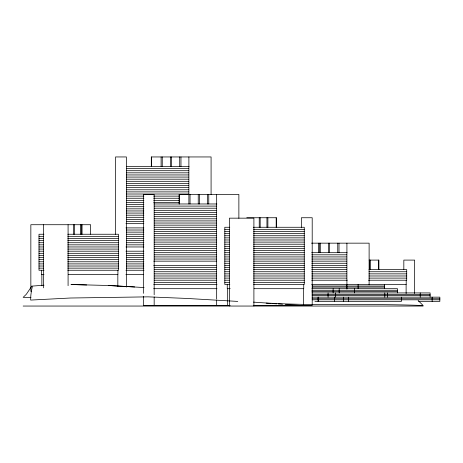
<?xml version="1.0" encoding="UTF-8"?>
<svg xmlns="http://www.w3.org/2000/svg" width="463" height="463" viewBox="0 0 463 463"><rect width="100%" height="100%" fill="white"/><g stroke="black" fill="none" stroke-linecap="round" stroke-linejoin="round"><path stroke-width="0.69" d="M44.026 285.191L31.808 286.134L26.345 294.242L23.15 297.356L31.004 297.46M126.306 166.477L189.089 166.477M126.445 168.596L188.649 168.596M126.445 170.714L188.649 170.714M126.445 172.832L188.649 172.832M126.445 174.95L188.649 174.95M126.445 177.069L188.649 177.069M126.445 179.187L188.649 179.187M126.445 181.305L188.649 181.305M126.445 183.423L188.649 183.423M126.445 185.541L188.649 185.541M126.445 187.66L188.649 187.66M126.445 189.778L188.649 189.778M126.445 191.896L188.649 191.896M126.445 194.009L188.649 194.009M126.445 196.127L143.9 196.127M153.722 196.127L179.1 196.127M126.445 198.245L143.9 198.245M153.722 198.245L179.1 198.245M126.445 200.363L143.9 200.363M153.722 200.363L179.1 200.363M126.445 202.481L143.9 202.481M153.722 202.481L179.1 202.481M154.092 203.975L216.875 203.975M126.445 204.6L143.9 204.6M154.231 206.093L216.441 206.093M126.445 206.718L143.9 206.718M154.231 208.211L216.441 208.211M126.445 208.836L143.9 208.836M154.231 210.329L216.441 210.329M126.445 210.954L143.9 210.954M154.231 212.448L216.441 212.448M126.445 213.073L143.9 213.073M154.231 214.566L216.441 214.566M126.445 215.191L143.9 215.191M154.231 216.684L216.441 216.684M126.445 217.309L143.9 217.309M246.785 217.743L276.446 217.743L276.446 227.269M154.231 218.802L216.441 218.802M126.445 219.427L143.9 219.427M154.231 220.915L216.441 220.915M126.445 221.546L143.9 221.546M154.231 223.033L216.441 223.033M125.948 223.664L143.9 223.664M154.231 225.151L216.441 225.151M154.231 227.269L216.441 227.269M229.77 227.269L224.815 227.269L224.815 284.456L229.822 284.456M253.255 227.269L304.266 227.269L304.266 284.456L253.608 284.456M125.948 227.9L143.9 227.9M154.231 229.388L216.441 229.388M224.815 229.388L229.22 229.388M253.608 229.388L304.266 229.388M126.445 230.013L143.9 230.013M154.231 231.506L216.441 231.506M224.815 231.506L229.22 231.506M253.608 231.506L304.266 231.506M126.445 232.131L143.9 232.131M154.231 233.624L216.441 233.624M224.815 233.624L229.22 233.624M253.608 233.624L304.266 233.624M43.956 234.249L38.996 234.249L38.996 270.253L44.002 270.253M67.789 234.249L118.447 234.249L118.447 270.253L67.789 270.253M126.445 234.249L143.9 234.249M154.231 235.742L216.441 235.742M224.815 235.742L229.22 235.742M253.608 235.742L304.266 235.742M38.996 236.367L43.4 236.367M67.789 236.367L118.447 236.367M126.445 236.367L143.9 236.367M154.231 237.86L216.441 237.86M224.815 237.86L229.22 237.86M253.608 237.86L304.266 237.86M38.996 238.486L43.4 238.486M67.789 238.486L118.447 238.486M126.445 238.486L143.9 238.486M154.231 239.979L216.441 239.979M224.815 239.979L229.22 239.979M253.608 239.979L304.266 239.979M38.996 240.604L43.4 240.604M67.789 240.604L118.447 240.604M126.445 240.604L143.9 240.604M154.231 242.097L216.441 242.097M224.815 242.097L229.22 242.097M253.608 242.097L304.266 242.097M38.996 242.722L43.4 242.722M67.789 242.722L118.447 242.722M126.445 242.722L143.9 242.722M311.477 243.156L369.115 243.156L369.115 284.861M154.231 244.215L216.441 244.215M224.815 244.215L229.22 244.215M253.608 244.215L304.266 244.215M38.996 244.84L43.4 244.84M67.789 244.84L118.447 244.84M126.445 244.84L143.9 244.84M154.231 246.333L216.441 246.333M224.815 246.333L229.22 246.333M253.608 246.333L304.266 246.333M38.996 246.958L43.4 246.958M67.789 246.958L118.447 246.958M125.948 246.958L143.9 246.958M154.231 248.452L216.441 248.452M224.815 248.452L229.22 248.452M253.608 248.452L304.266 248.452M38.996 249.077L43.4 249.077M67.789 249.077L118.447 249.077M154.231 250.57L216.441 250.57M224.815 250.57L229.22 250.57M253.608 250.57L304.266 250.57M38.996 251.195L43.4 251.195M67.789 251.195L118.447 251.195M125.948 251.195L143.9 251.195M154.231 252.688L216.441 252.688M224.815 252.688L229.22 252.688M253.608 252.688L304.266 252.688M311.645 252.688L347.123 252.688M38.996 253.313L43.4 253.313M67.789 253.313L118.447 253.313M126.445 253.313L143.9 253.313M154.231 254.806L216.441 254.806M224.815 254.806L229.22 254.806M253.608 254.806L304.266 254.806M311.749 254.806L346.683 254.806M38.996 255.431L43.4 255.431M67.789 255.431L118.447 255.431M126.445 255.431L143.9 255.431M154.231 256.919L216.441 256.919M224.815 256.919L229.22 256.919M253.608 256.919L304.266 256.919M311.749 256.924L346.683 256.924M38.996 257.55L43.4 257.55M67.789 257.55L118.447 257.55M126.445 257.55L143.9 257.55M154.231 259.037L216.441 259.037M224.815 259.037L229.22 259.037M253.608 259.037L304.266 259.037M311.749 259.043L346.683 259.043M38.996 259.668L43.4 259.668M67.789 259.668L118.447 259.668M126.445 259.668L143.9 259.668M369.104 260.096L378.908 260.096L378.908 269.628M153.739 261.155L216.719 261.155M224.815 261.155L229.22 261.155M253.608 261.155L304.266 261.155M311.749 261.155L346.683 261.155M38.996 261.786L43.4 261.786M67.789 261.786L118.447 261.786M126.445 261.786L143.9 261.786M224.815 263.273L229.22 263.273M253.608 263.273L304.266 263.273M311.749 263.273L346.683 263.273M38.996 263.904L43.4 263.904M67.789 263.904L118.447 263.904M126.445 263.904L143.9 263.904M153.739 265.392L216.719 265.392M224.815 265.392L229.22 265.392M253.608 265.392L304.266 265.392M311.749 265.392L346.683 265.392M38.996 266.017L43.4 266.017M67.789 266.017L118.447 266.017M126.445 266.017L143.9 266.017M154.231 267.51L216.441 267.51M224.815 267.51L229.22 267.51M253.608 267.51L304.266 267.51M311.749 267.51L346.683 267.51M38.996 268.135L43.4 268.135M67.789 268.135L118.447 268.135M126.445 268.135L143.9 268.135M154.231 269.628L216.441 269.628M224.815 269.628L229.22 269.628M253.608 269.628L304.266 269.628M311.749 269.628L346.683 269.628M368.959 269.628L406.722 269.628L406.722 280.219L368.461 280.219M125.942 270.253L144.01 270.253M154.231 271.746L216.441 271.746M224.815 271.746L229.22 271.746M253.608 271.746L304.266 271.746M311.749 271.746L346.683 271.746M368.959 271.746L406.722 271.746M154.231 273.864L216.441 273.864M224.815 273.864L229.22 273.864M253.608 273.864L304.266 273.864M311.749 273.864L346.683 273.864M368.959 273.864L406.722 273.864M44.002 274.49L41.444 274.49L41.444 270.253M68.252 274.49L117.92 274.49L117.92 270.253M125.867 274.49L143.553 274.49M154.231 275.983L216.441 275.983M224.815 275.983L229.22 275.983M253.608 275.983L304.266 275.983M311.749 275.983L346.683 275.983M368.959 275.983L406.722 275.983M154.231 278.101L216.441 278.101M224.815 278.101L229.22 278.101M253.608 278.101L304.266 278.101M311.749 278.101L346.683 278.101M368.959 278.101L406.722 278.101M154.231 280.219L216.441 280.219M224.815 280.219L229.22 280.219M253.608 280.219L304.266 280.219M311.645 280.219L347.273 280.219M154.231 282.337L216.441 282.337M224.815 282.337L229.22 282.337M253.608 282.337L304.266 282.337M153.728 284.456L217.025 284.456M311.645 284.456L406.201 284.456L406.201 280.219M312.322 286.041L384.475 286.041M312.322 287.101L384.475 287.101M153.652 288.692L216.991 288.692M230.192 288.692L227.264 288.692L227.264 284.456M254.071 288.692L303.74 288.692L303.74 284.456M311.923 288.692L397.474 288.692L397.474 292.929M311.923 290.278L397.474 290.278M311.923 291.337L397.474 291.337M31.42 291.435L30.847 291.435L30.847 224.723L90.632 224.723L90.632 234.249M311.923 292.929L430.098 292.929L430.098 297.159M312.085 294.514L430.098 294.514M312.085 295.573L430.098 295.573M312.085 297.159L439.85 297.159L439.85 301.396L418.627 301.396M312.131 298.751L318.422 298.751M318.666 298.751L439.85 298.751M312.131 299.81L318.422 299.81M318.666 299.81L439.85 299.81M314.927 301.396L318.422 301.396M230.192 305.632L143.339 305.632L143.339 296.245M253.244 305.632L312.201 305.632M23.15 306.049L423.136 306.049M134.698 286.944L108.261 285.492L70.966 284.514L86.679 284.971M237.768 301.413L186.768 298.438L148.201 296.858L70.399 298.016L30.674 300.076C30.558 295.724 31.281 291.262 32.26 287.008L31.808 286.134M253.464 302.113C309.955 306.564 366.592 303.196 423.136 305.539L418.118 300.464M108.261 285.492L144.091 287.552M266.161 303.161L270.421 303.439M271.845 303.531L276.81 303.855M278.234 303.948L282.494 304.232M285.33 304.417L303.792 305.626M432.147 297.159L432.147 301.396M420.225 292.929L420.225 297.159M414.657 293.565L414.657 260.096L403.829 260.096L403.829 269.356M406.115 284.456L406.115 293.635M401.433 297.159L401.433 301.396L318.666 301.396L318.666 297.159M387.485 292.929L387.485 297.159M384.794 292.929L384.794 297.159M384.475 284.456L384.475 288.692M378.641 260.096L378.641 269.628M370.342 260.096L370.342 269.628M369.399 260.096L369.399 269.628M358.119 284.456L358.119 288.692M354.542 288.692L354.542 292.929M348.656 297.159L348.656 301.396M346.914 243.156L346.914 289.172M346.706 284.456L346.706 288.692M343.639 297.159L343.639 301.396M339.182 288.692L339.182 292.929M339.003 243.156L339.003 252.688M337.747 243.156L337.747 252.688M335.669 292.929L335.669 297.159M334.512 297.159L334.512 301.396M333.123 288.692L333.123 292.929M329.633 243.156L329.633 252.688M328.487 243.156L328.487 252.688M328.07 292.929L328.07 297.159M320.286 243.156L320.286 252.688M319.14 243.156L319.14 252.688M318.845 243.156L318.845 252.688M318.069 297.159L318.069 301.396M312.322 284.456L312.322 288.692M312.201 304.914L312.201 217.743L301.372 217.743L301.372 227.825M303.653 288.692L303.653 304.926M276.179 217.743L276.179 227.269M267.886 217.743L267.886 227.269M266.943 217.743L266.943 227.269M260.183 217.743L260.183 227.269M259.239 217.743L259.239 227.269M253.903 306.049L253.903 218.16L229.422 218.16L229.422 306.049M238.873 218.27L238.873 194.443L179.094 194.443L179.094 203.975M227.674 288.692L227.674 305.632M216.667 194.443L216.667 299.133M216.667 300.58L216.667 305.632M211.082 194.547L211.082 156.951L151.303 156.951L151.303 166.477M208.755 194.443L208.755 203.975M207.499 194.443L207.499 203.975M199.385 194.443L199.385 203.975M198.245 194.443L198.245 203.975M190.038 194.443L190.038 203.975M188.881 156.951L188.892 203.975M180.969 156.951L180.969 166.477M179.713 156.951L179.713 166.477M179.36 194.443L179.36 203.975M171.599 156.951L171.599 166.477M170.453 156.951L170.453 166.477M162.253 156.951L162.253 166.477M161.107 156.951L161.107 166.477M154.167 294.804L154.167 194.443L143.339 194.443L143.339 293.357M154.167 296.968L154.167 305.632M151.575 156.951L151.575 166.477M126.382 287.095L126.382 156.951L115.553 156.951L115.553 234.313M117.834 274.49L117.834 286.493M82.067 224.723L82.067 234.249M81.123 224.723L81.123 234.249M80.828 224.723L80.828 234.249M74.364 224.723L74.364 234.249M73.42 224.723L73.42 234.249M68.084 224.723L68.084 285.694M43.603 224.723L43.603 287.847M41.855 274.49L41.855 285.787"/></g></svg>
